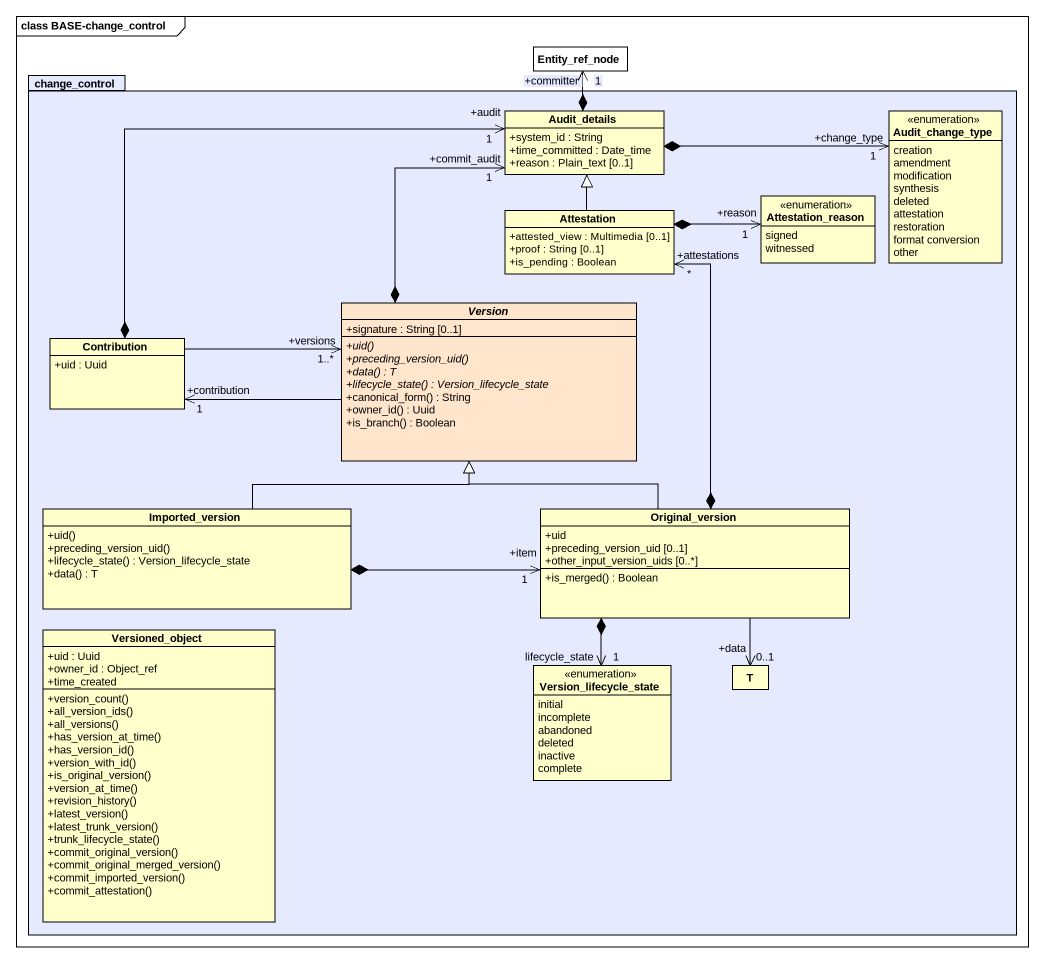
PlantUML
@startuml
mainframe class BASE-change_control
hide circle
hide empty members
skinparam classAttributeIconSize 0
class Entity_ref_node #FFFFFF
package change_control #E5EAFF {
  class Audit_details {
    +system_id : String
    +time_committed : Date_time
    +reason : Plain_text [0..1]
  }
  enum Audit_change_type #FFFFCC {
    creation
    amendment
    modification
    synthesis
    deleted
    attestation
    restoration
    format conversion
    other
  }
  class Attestation {
    +attested_view : Multimedia [0..1]
    +proof : String [0..1]
    +is_pending : Boolean
  }
  enum Attestation_reason #FFFFCC {
    signed
    witnessed
  }
  abstract class Version #FFE5CB {
    +signature : String [0..1]
    {abstract} +uid()
    {abstract} +preceding_version_uid()
    {abstract} +data() : T
    {abstract} +lifecycle_state() : Version_lifecycle_state
    +canonical_form() : String
    +owner_id() : Uuid
    +is_branch() : Boolean
  }
  class Contribution {
    +uid : Uuid
  }
  class Imported_version {
    +uid()
    +preceding_version_uid()
    +lifecycle_state() : Version_lifecycle_state
    +data() : T
  }
  class Original_version {
    +uid
    +preceding_version_uid [0..1]
    +other_input_version_uids [0..*]
    +is_merged() : Boolean
  }
  class Versioned_object {
    +uid : Uuid
    +owner_id : Object_ref
    +time_created
    +version_count()
    +all_version_ids()
    +all_versions()
    +has_version_at_time()
    +has_version_id()
    +version_with_id()
    +is_original_version()
    +version_at_time()
    +revision_history()
    +latest_version()
    +latest_trunk_version()
    +trunk_lifecycle_state()
    +commit_original_version()
    +commit_original_merged_version()
    +commit_imported_version()
    +commit_attestation()
  }
  enum Version_lifecycle_state #FFFFCC {
    initial
    incomplete
    abandoned
    deleted
    inactive
    complete
  }
  class T
}
Audit_details *-up-> "+committer\n1" Entity_ref_node
Audit_change_type "+change_type\n1" <-left-* Audit_details
Attestation -up-|> Audit_details
Attestation_reason "+reason\n1" <-left-* Attestation
Version *-up-> "+commit_audit\n1" Audit_details
Version "+versions\n1..*" <-left- Contribution
Contribution *-right-> "+audit\n1" Audit_details
Contribution "+contribution\n1" <-right- Version
Imported_version -up-|> Version
Imported_version *-right-> "+item\n1" Original_version
Original_version *-up-> "+attestations\n*" Attestation
Original_version -up-|> Version
Version_lifecycle_state "lifecycle_state\n1" <-up-* Original_version
T "+data\n0..1" <-up- Original_version
@enduml
